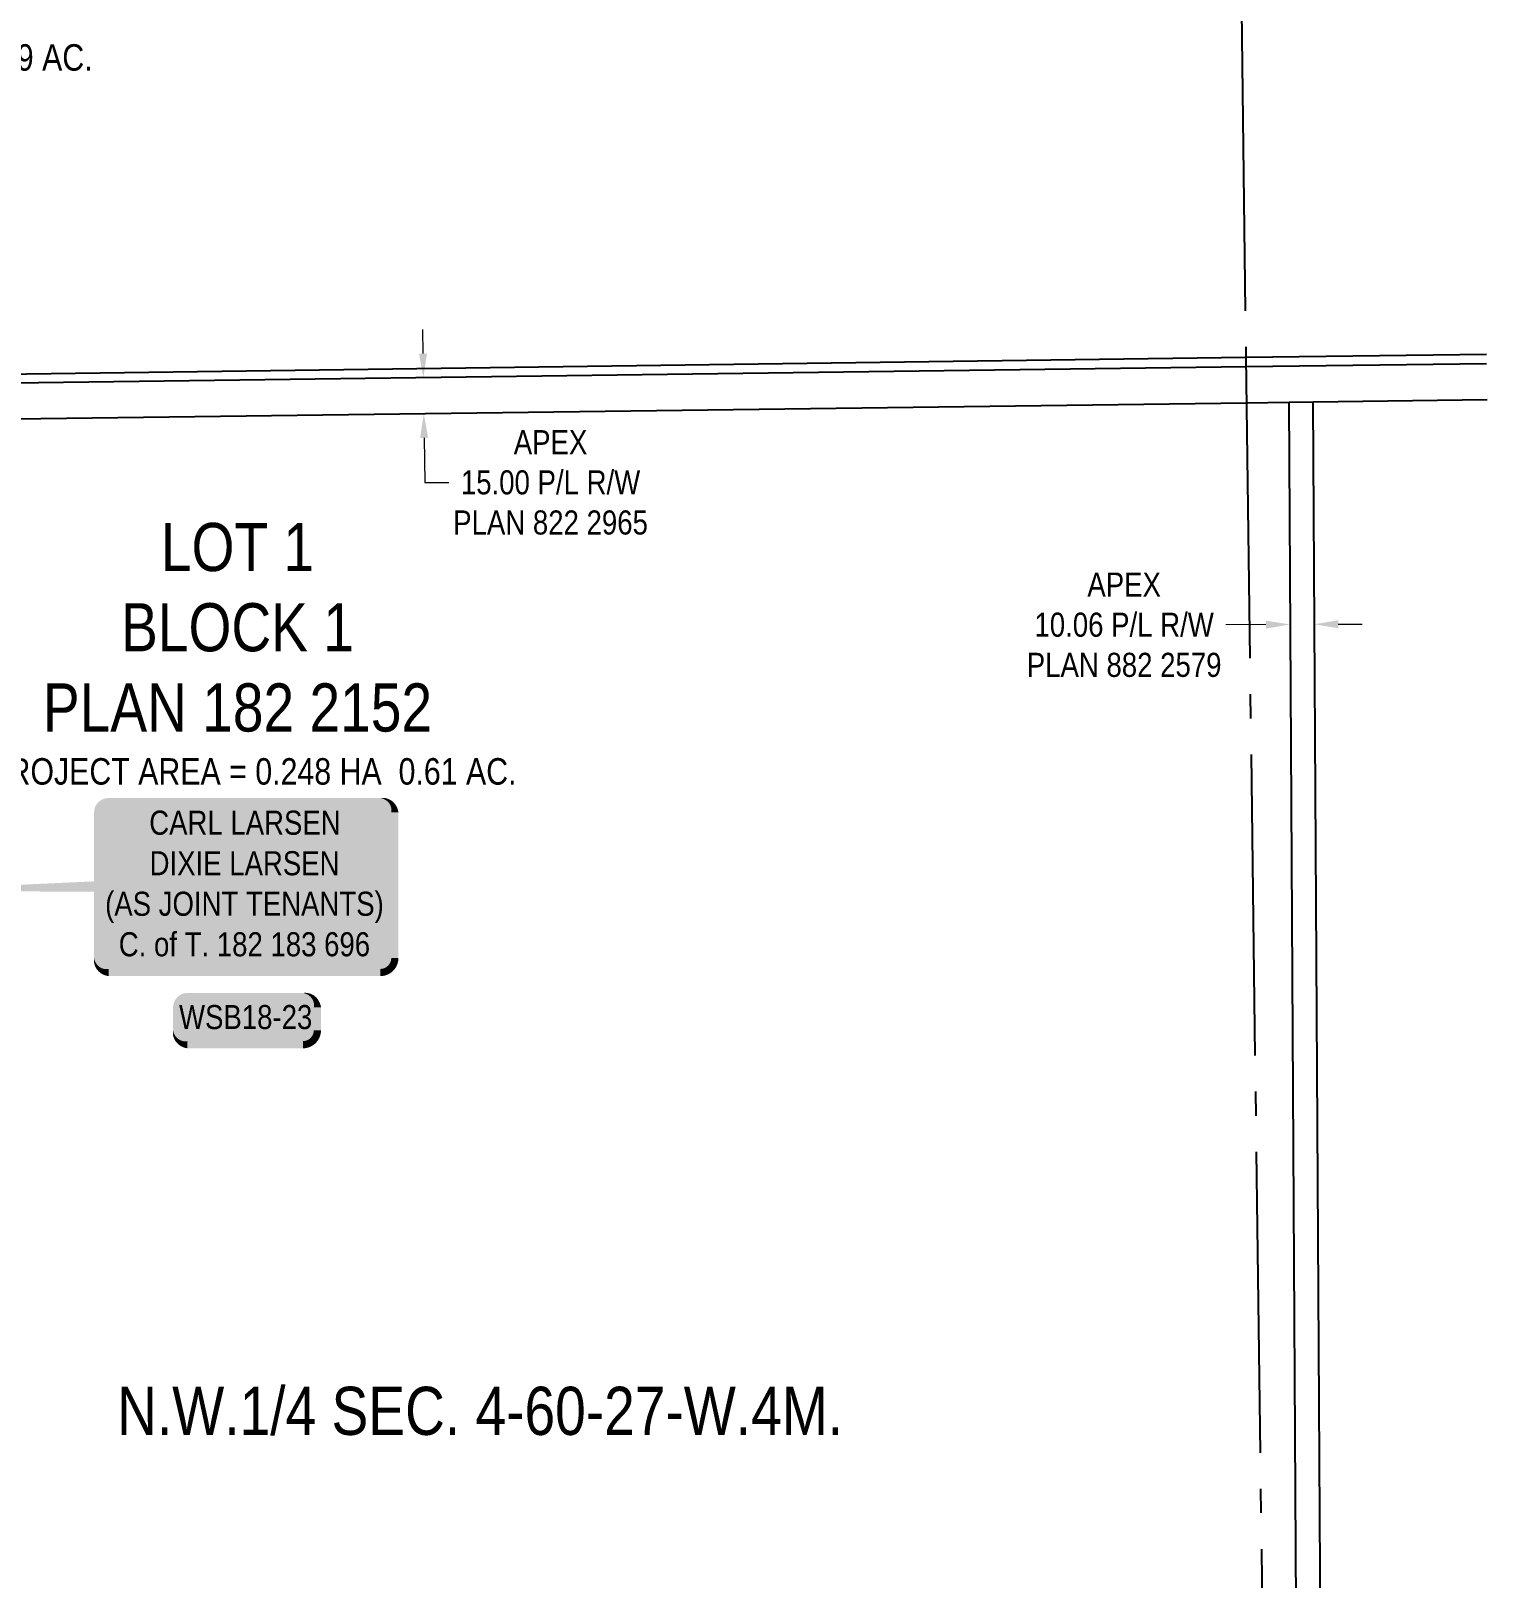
# Model space of a CAD drawing. Extents: x 57693 to 70573, y 5994359 to 6008381.
# Drawn here: x 65521 to 66126, y 5999645 to 6000287 of the extents above; entities that cross this region are included whole.
import ezdxf
from ezdxf.enums import TextEntityAlignment as Align

# ---------------------------------------------------------------- set-up
doc = ezdxf.new("R2010")
doc.units = 0
doc.header["$LTSCALE"] = 5
doc.header["$PDSIZE"] = -3
doc.linetypes.add('foc-QUARTERLINE', pattern=[33, 25, -3, 2, -3])
doc.layers.get('Defpoints').update_dxf_attribs({"color": 9})
for name, color, linetype in [('AS-OWNER', 7, 'Continuous'), ('C-RW', 13, 'Continuous'), ('C-SYMBOL', 7, 'Continuous'), ('L-AREAREQUIRED', 7, 'Continuous'), ('L-QSEC', 8, 'foc-QUARTERLINE'), ('L-SEC', 7, 'Continuous'), ('P-APEX RECON-LINE LIST', 240, 'Continuous')]:
    doc.layers.add(name, color=color, linetype=linetype)
doc.layers.add('C-RW-T', color=13, linetype='Continuous', lineweight=9)
doc.styles.add('100L', font='ARIALN.TTF', dxfattribs={"height": 11})
doc.styles.add('175L', font='ARIALN.TTF', dxfattribs={"height": 10})
doc.styles.add('80', font='ARIALN.TTF', dxfattribs={"height": 10})
doc.styles.add('80CG', font='ARIALN.TTF', dxfattribs={"height": 10})
doc.dimstyles.new('Compass 5 000', dxfattribs={"dimscale": 5, "dimtxt": 9, "dimasz": 2, "dimexe": 0.2, "dimexo": 0.0625, "dimgap": 0.5, "dimtad": 0, "dimtih": 1, "dimtoh": 1, "dimzin": 0, "dimdsep": 46, "dimtxsty": '80CG', "dimcen": 0.1, "dimse1": 1, "dimse2": 1, "dimclrd": 256, "dimclrt": 256, "dimaunit": 1, "dimadec": 4, "dimazin": 0, "dimtfac": 0.06, "dimtofl": 0, "dimtmove": 0, "dimatfit": 1, "dimfxl": 0.2, "dimtolj": 1, "dimtzin": 0, "dimlwd": -1, "dimarcsym": 0})

# ---------------------------------------------------------------- blocks, each defined once
blk = doc.blocks.new('*D474')
at = {"layer": 'C-RW-T', "transparency": 16777216}
for p, q in [((65684.3, 6000153.29), (65684.17, 6000163.29)), ((65684.76, 6000118.31), (65685.01, 6000099.76)), ((65685.01, 6000099.76), (65695.01, 6000099.76))]:
    blk.add_line(p, q, dxfattribs=at)
for points in [[(65685.97, 6000153.31), (65682.64, 6000153.27), (65684.43, 6000143.29)], [(65686.43, 6000118.33), (65683.1, 6000118.28), (65684.63, 6000128.31)]]:
    blk.add_solid(points, dxfattribs=at)
at = {"layer": 'Defpoints', "color": 0, "transparency": 16777216}
for p in [(65684.73, 6000143.3), (65684.63, 6000128.31), (65684.92, 6000128.31)]:
    blk.add_point(p, dxfattribs=at)
at = {"layer": 'C-RW-T', "transparency": 16777216, "insert": (65737.27, 6000099.76), "char_height": 10, "attachment_point": 5, "style": '80CG'}
blk.add_mtext('\\A1;APEX\\P15.00 P/L R/W\\PPLAN 822 2965', dxfattribs=at)
blk = doc.blocks.new('*D475')
at = {"layer": 'C-RW-T', "transparency": 16777216}
for p, q in [((66034.36, 6000040.74), (66017.73, 6000040.64)), ((66064.41, 6000040.91), (66074.41, 6000040.97))]:
    blk.add_line(p, q, dxfattribs=at)
for points in [[(66034.35, 6000042.41), (66034.37, 6000039.07), (66044.36, 6000040.8)], [(66064.4, 6000042.58), (66064.42, 6000039.25), (66054.41, 6000040.86)]]:
    blk.add_solid(points, dxfattribs=at)
at = {"layer": 'Defpoints', "color": 0, "transparency": 16777216}
for p in [(66044.36, 6000040.8), (66044.36, 6000040.46), (66054.41, 6000040.51)]:
    blk.add_point(p, dxfattribs=at)
at = {"layer": 'C-RW-T', "transparency": 16777216, "insert": (65975.49, 6000040.64), "char_height": 10, "attachment_point": 5, "style": '80CG'}
blk.add_mtext('\\A1;APEX\\P10.06 P/L R/W\\PPLAN 882 2579', dxfattribs=at)
blk = doc.blocks.new('*U432')
h = blk.add_hatch(color=59)
edge = h.paths.add_edge_path()
edge.add_line((-56.5, -37), (56.5, -37))
edge.add_arc((56.5, -31), 6, 270, 360)
edge.add_line((62.5, -31), (62.5, 29.5))
edge.add_arc((56.5, 29.5), 6, 0, 90)
edge.add_line((56.5, 35.5), (-56.5, 35.5))
edge.add_arc((-56.5, 29.5), 6, 90, 180)
edge.add_line((-62.5, 29.5), (-62.5, -31))
edge.add_arc((-56.5, -31), 6, 180, 270)
at = {"color": 1, "flags": 128}
blk.add_lwpolyline([(-56.5, -37, 3, 3, 0), (56.5, -37, 3, 3, 0.414214), (62.5, -31, 3, 3, 0), (62.5, 29.5, 3, 0, 0.414214), (56.5, 35.5, 0, 0, 0), (-56.5, 35.5, 0, 0, 0.414214), (-62.5, 29.5, 0, 0, 0), (-62.5, -31, 0, 3, 0.414214)], format="xyseb", close=True, dxfattribs=at)
blk.add_lwpolyline([(-147.4, -3.04, 0, 7.5, 0), (0, 0, 0, 0, 0)], format="xyseb", dxfattribs=at)
at = {"color": 1, "style": '80'}
blk.add_attdef('ENTER_TEXT_001', (-35.99, -5), '', height=10, dxfattribs=at)
blk = doc.blocks.new('*U436')
at = {"true_color": 0xffffa8}
h = blk.add_hatch(color=51, dxfattribs=at)
edge = h.paths.add_edge_path()
edge.add_line((-24, -11.5), (24, -11.5))
edge.add_arc((24, -5.5), 6, 270, 360)
edge.add_line((30, -5.5), (30, 4))
edge.add_arc((24, 4), 6, 0, 90)
edge.add_line((24, 10), (-24, 10))
edge.add_arc((-24, 4), 6, 90, 180)
edge.add_line((-30, 4), (-30, -5.5))
edge.add_arc((-24, -5.5), 6, 180, 270)
at = {"color": 240, "flags": 128}
blk.add_lwpolyline([(-24, -11.5, 3, 3, 0), (24, -11.5, 3, 3, 0.414214), (30, -5.5, 3, 3, 0), (30, 4, 3, 0, 0.414214), (24, 10, 0, 0, 0), (-24, 10, 0, 0, 0.414214), (-30, 4, 0, 0, 0), (-30, -5.5, 0, 3, 0.414214)], format="xyseb", close=True, dxfattribs=at)
for points in [[(-24.67, -8.43, 0, 10, 0), (0, 0, 5, 5, 0)], [(21.05, -6.93, 0, 10, 0), (0, 0, 5, 5, 0)]]:
    blk.add_lwpolyline(points, format="xyseb", dxfattribs=at)
at = {"color": 4, "style": '80'}
blk.add_attdef('OTHER_001', (-14.7, -5), '', height=10, dxfattribs=at)

msp = doc.modelspace()

# ---------------------------------------------------------------- linework, layer by layer
at = {"layer": 'C-RW', "flags": 128}
for points in [[(66126.02, 6000149.058), (66026.104, 6000147.746), (65482.674, 6000140.612), (65220.688, 6000137.172), (65200.59, 6000136.908), (65144.878, 6000135.925)], [(66126.215, 6000134.072), (66054.017, 6000133.124), (66043.967, 6000132.992), (66026.299, 6000132.76), (65482.86, 6000125.626), (65220.874, 6000122.187), (65200.777, 6000121.922), (65145.094, 6000120.94)]]:
    msp.add_lwpolyline(points, dxfattribs=at)
at = {"layer": 'C-RW'}
for points in [[(66048.66, 5999347.49), (66043.967, 6000132.992)], [(66058.71, 5999347.62), (66054.017, 6000133.124)]]:
    msp.add_lwpolyline(points, dxfattribs=at)
at = {"layer": 'L-QSEC', "flags": 128}
for points in [[(66015.817, 6000956.041), (66026.051, 6000151.79)], [(66026.051, 6000151.79), (66036.533, 5999347.332)]]:
    msp.add_lwpolyline(points, dxfattribs=at)
at = {"layer": 'L-SEC', "flags": 128}
for points in [[(65144.959, 6000139.805), (66026.051, 6000151.79)], [(66026.051, 6000151.79), (66125.967, 6000153.096)]]:
    msp.add_lwpolyline(points, dxfattribs=at)

# ---------------------------------------------------------------- block references
at = {"layer": 'AS-OWNER'}
ref = msp.add_blockref('*U432', (65610.143, 5999933.252), dxfattribs=dict(at, xscale=0.999252397, yscale=0.999252397, zscale=0.999252397, rotation=359.9999884413987))
ref.add_attrib('ENTER_TEXT_001', 'CARL LARSEN', (65570.599, 5999953.499), dxfattribs={"layer": '0', "color": 1, "height": 9.99252, "rotation": 359.999988, "style": '80'})
ref.add_attrib('ENTER_TEXT_002', 'DIXIE LARSEN', (65570.756, 5999936.668), dxfattribs={"layer": '0', "color": 1, "height": 9.99252, "rotation": 359.999988, "style": '80'})
ref.add_attrib('ENTER_TEXT_003', '(AS JOINT TENANTS)', (65552.277, 5999919.836), dxfattribs={"layer": '0', "color": 1, "height": 9.99252, "rotation": 359.999988, "style": '80'})
ref.add_attrib('ENTER_TEXT_004', 'C. of T. 182 183 696', (65557.951, 5999903.005), dxfattribs={"layer": '0', "color": 1, "height": 9.99252, "rotation": 359.999988, "style": '80'})
at = {"layer": 'P-APEX RECON-LINE LIST'}
ref = msp.add_blockref('*U436', (65610.456, 5999877.781), dxfattribs=dict(at, xscale=0.999252397, yscale=0.999252397, zscale=0.999252397, rotation=359.9999884413987))
ref.add_attrib('OTHER_001', 'WSB18-23', (65582.976, 5999872.781), dxfattribs={"layer": '0', "color": 4, "height": 9.9925, "rotation": 359.999988, "style": '80'})

# ---------------------------------------------------------------- texts
at = {"layer": 'C-SYMBOL', "color": 3, "style": '175L'}
msp.add_text('N.W.1/4 SEC. 4-60-27-W.4M.', height=19.98505, rotation=359.999988, dxfattribs=at).set_placement((65707.998, 5999698.252), align=Align.BOTTOM_CENTER)
at = {"layer": 'C-SYMBOL', "color": 3, "insert": (65607.253, 6000082.966), "char_height": 19.98505, "width": 160.72096, "attachment_point": 2, "rotation": 359.999988, "style": '175L'}
msp.add_mtext('LOT 1\\PBLOCK 1\\PPLAN 182 2152', dxfattribs=at)
at = {"layer": 'L-AREAREQUIRED', "color": 5, "style": '100L'}
msp.add_text('PROJECT AREA = 0.248 HA  0.61 AC.', height=10.99178, rotation=359.999988, dxfattribs=at).set_placement((65613.448, 5999971), align=Align.BOTTOM_CENTER)
at = {"layer": 'L-AREAREQUIRED', "color": 5, "insert": (65437.389, 6000281.78), "char_height": 10.99178, "width": 218.43089, "attachment_point": 2, "rotation": 359.999988, "style": '100L', "bg_fill": 3, "box_fill_scale": 1.15, "bg_fill_color": 256, "bg_fill_true_color": 256, "bg_fill_transparency": 0}
msp.add_mtext('PROJECT AREA = 0.969 HA  2.39 AC.', dxfattribs=at)

# ---------------------------------------------------------------- dimensions: what is measured, and where the dimension line sits
at = {"layer": 'C-RW-T'}
for base, p1, p2, angle, text, picture, middle in [((65684.632, 6000128.306), (65684.727, 6000143.297), (65684.925, 6000128.31), 270.756733, 'APEX\\P15.00 P/L R/W\\PPLAN 822 2965', '*D474', (65737.274, 6000099.762)), ((66044.358, 6000040.798), (66054.411, 6000040.515), (66044.359, 6000040.456), 180.33237, 'APEX\\P10.06 P/L R/W\\PPLAN 882 2579', '*D475', (65975.488, 6000040.644))]:
    dim = msp.add_linear_dim(base=base, p1=p1, p2=p2, angle=angle, text=text, dimstyle='Compass 5 000', dxfattribs=at)
    dim.commit()
    dim.dimension.update_dxf_attribs({"geometry": picture, "text_midpoint": middle, "dimtype": 161})

doc.saveas('drawing.dxf')
